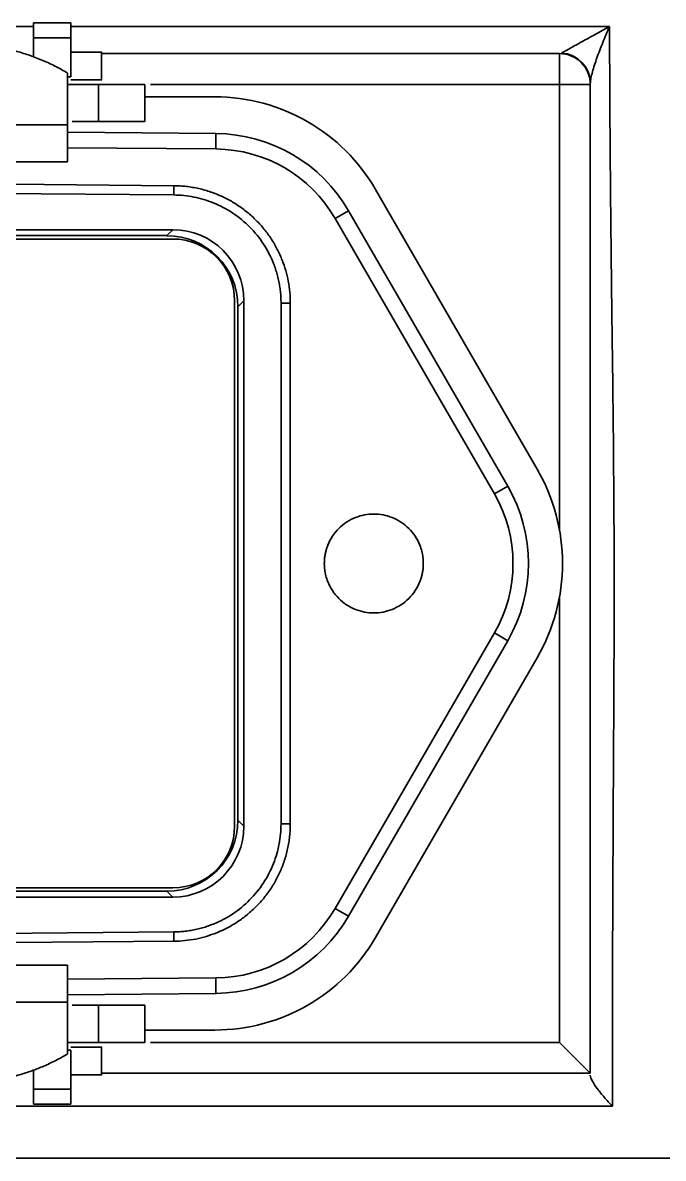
# Model space of a CAD drawing. Header units: millimetres. Extents: x 116 to 166, y 85 to 196.
# Drawn here: x 155.018 to 157.089, y 91.522 to 95.197 of the extents above; entities that cross this region are included whole.
import ezdxf

# ---------------------------------------------------------------- set-up
doc = ezdxf.new("R2010")
doc.units = ezdxf.units.MM
doc.layers.add('SLD-0', color=179, linetype='Continuous')

msp = doc.modelspace()

# ---------------------------------------------------------------- linework, layer by layer
at = {"layer": 'SLD-0', "color": 8, "linetype": 'Continuous', "lineweight": 35}
for p, q in [((154.8911, 95.1843), (155.0534, 95.1843)), ((155.1744, 95.1843), (156.9155, 95.1843)), ((155.1634, 95.0215), (155.1734, 95.0215)), ((156.7534, 94.9969), (155.4309, 94.9969)), ((156.7534, 93.5569), (156.7534, 94.9969)), ((155.1634, 94.7924), (155.6427, 94.7882)), ((156.7534, 91.8969), (156.7534, 93.3369)), ((155.6427, 92.1055), (155.1634, 92.1013)), ((155.4309, 91.8969), (156.7534, 91.8969)), ((155.1734, 91.8723), (155.1634, 91.8723)), ((156.9247, 91.6909), (154.3824, 91.6909))]:
    msp.add_line(p, q, dxfattribs=at)
at = {"layer": 'SLD-0', "color": 179, "linetype": 'Continuous', "lineweight": 35}
for p, q in [((155.1737, 95.1969), (155.0532, 95.1969)), ((155.1734, 95.1476), (155.0534, 95.1476)), ((155.0534, 95.0849), (155.0534, 95.1476)), ((155.1734, 95.0215), (155.1734, 95.1476)), ((155.2736, 95.1019), (155.1734, 95.1019)), ((155.2734, 95.0969), (156.7534, 95.0969)), ((156.7534, 94.9969), (156.7534, 95.0969)), ((155.1634, 95.0339), (155.1634, 94.8669)), ((155.1734, 95.0119), (155.2736, 95.0119)), ((155.1634, 94.9969), (155.2634, 94.9969)), ((155.2634, 94.9969), (155.2634, 94.8769)), ((155.4134, 94.9969), (155.4134, 94.8769)), ((156.7534, 94.9969), (156.8534, 94.9969)), ((156.8534, 94.9969), (156.8534, 91.7969)), ((155.4134, 94.9569), (155.6396, 94.9569)), ((155.1634, 94.8669), (155.1634, 94.7469)), ((155.1778, 94.8769), (155.2634, 94.8769)), ((155.1634, 94.8424), (155.6432, 94.8382)), ((154.9834, 94.674), (155.5067, 94.6694)), ((155.5067, 94.6694), (155.5065, 94.6394)), ((155.5065, 94.6394), (154.6534, 94.6469)), ((156.1592, 94.6569), (156.6817, 93.7519)), ((156.0718, 94.5882), (156.0285, 94.5632)), ((156.0285, 94.5632), (156.5431, 93.6719)), ((156.0718, 94.5882), (156.5864, 93.6969)), ((155.5034, 94.5269), (153.8034, 94.5269)), ((155.4842, 94.5077), (155.5034, 94.5269)), ((153.8034, 94.4969), (155.5034, 94.4969)), ((153.8226, 94.5077), (155.4842, 94.5077)), ((155.7034, 94.2969), (155.7034, 92.5969)), ((155.7334, 94.2969), (155.7142, 94.2777)), ((155.7142, 94.2777), (155.7142, 92.6161)), ((155.7334, 92.5969), (155.7334, 94.2969)), ((155.8534, 92.6043), (155.8534, 94.2894)), ((155.8834, 94.2894), (155.8534, 94.2894)), ((155.8834, 94.2894), (155.8834, 92.6043)), ((156.5864, 93.6969), (156.5431, 93.6719)), ((156.5431, 93.2219), (156.0285, 92.3305)), ((156.5864, 93.1969), (156.5431, 93.2219)), ((156.5864, 93.1969), (156.0718, 92.3055)), ((156.6817, 93.1419), (156.1592, 92.2369)), ((155.7142, 92.6161), (155.7334, 92.5969)), ((155.8834, 92.6043), (155.8534, 92.6043)), ((155.5034, 92.3969), (153.8034, 92.3969)), ((153.8034, 92.3669), (155.5034, 92.3669)), ((155.4842, 92.3861), (153.8226, 92.3861)), ((155.5034, 92.3669), (155.4842, 92.3861)), ((156.0718, 92.3055), (156.0285, 92.3305)), ((154.6534, 92.2469), (155.5065, 92.2543)), ((155.5067, 92.2243), (155.5065, 92.2543)), ((155.5067, 92.2243), (154.9834, 92.2197)), ((155.1634, 92.1469), (155.1634, 92.0269)), ((155.6432, 92.0555), (155.1634, 92.0513)), ((155.1634, 92.0269), (155.1634, 91.8598)), ((155.2634, 92.0169), (155.1778, 92.0169)), ((155.2634, 91.8969), (155.2634, 92.0169)), ((155.4134, 91.8969), (155.4134, 92.0169)), ((155.6396, 91.9369), (155.4134, 91.9369)), ((155.2634, 91.8969), (155.1634, 91.8969)), ((155.2736, 91.8819), (155.1734, 91.8819)), ((156.8534, 91.7969), (156.7534, 91.8969)), ((155.1734, 91.7461), (155.1734, 91.8723)), ((155.0534, 91.7461), (155.0534, 91.8088)), ((155.1734, 91.7919), (155.2736, 91.7919)), ((156.8534, 91.7969), (155.2734, 91.7969)), ((155.1734, 91.7461), (155.0534, 91.7461)), ((155.0532, 91.6969), (155.1737, 91.6969)), ((162.5534, 91.5219), (154.6534, 91.5219))]:
    msp.add_line(p, q, dxfattribs=at)
for centre, radius, start, end in [((156.7534, 94.9969), 0.1, 0, 90), ((156.7544, 95), 0.099, 0.4593, 86.5631), ((155.6396, 94.3569), 0.6, 30, 90), ((155.6388, 94.3382), 0.5, 30, 89.5), ((155.5034, 94.2969), 0.2, 0, 90), ((156.1534, 93.4469), 0.61, 330, 30), ((156.1534, 93.4469), 0.5, 330, 30), ((155.5034, 92.5969), 0.2, 270, 0), ((155.6388, 92.5555), 0.5, 270.5, 330), ((155.6396, 92.5369), 0.6, 270, 330)]:
    msp.add_arc(centre, radius, start, end, dxfattribs=at)
for centre, major_axis in [((155.5034, 94.2969), (0.1626, 0.1626)), ((155.4842, 94.2777), (0.1626, 0.1626)), ((155.4842, 92.6161), (0.1626, -0.1626)), ((155.5034, 92.5969), (0.1626, -0.1626))]:
    msp.add_ellipse(centre, major_axis=major_axis, ratio=0.999924, start_param=5.497825, end_param=7.068545, dxfattribs=at)
for points, knots in [([(155.0534, 95.1476), (155.0534, 95.1506), (155.0534, 95.1565), (155.0534, 95.1645), (155.0534, 95.1718), (155.0534, 95.1782), (155.0534, 95.1851), (155.0534, 95.1914), (155.0534, 95.196), (155.0534, 95.1966), (155.0534, 95.1969)], [0, 0, 0, 0, 0.101215, 0.200748, 0.299686, 0.399134, 0.500183, 0.667418, 0.832315, 1, 1, 1, 1]), ([(156.7604, 95.0988), (156.7631, 95.1004), (156.7672, 95.1027), (156.7767, 95.1079), (156.7821, 95.1109), (156.7995, 95.1204), (156.8124, 95.1276), (156.84, 95.1428), (156.8544, 95.1507), (156.8842, 95.1672), (156.8998, 95.1757), (156.9155, 95.1843)], [0, 0, 0, 0, 0.125, 0.125, 0.25, 0.25, 0.5, 0.5, 0.75, 0.75, 1, 1, 1, 1]), ([(156.8534, 95.0008), (156.8534, 95.0056), (156.8542, 95.0113), (156.8567, 95.0239), (156.8583, 95.0307), (156.8642, 95.0521), (156.8692, 95.0675), (156.8806, 95.0995), (156.8869, 95.116), (156.9005, 95.1497), (156.9078, 95.167), (156.9155, 95.1843)], [0, 0, 0, 0, 0.125, 0.125, 0.25, 0.25, 0.5, 0.5, 0.75, 0.75, 1, 1, 1, 1]), ([(156.9155, 95.1843), (156.9158, 95.0978), (156.9161, 95.0122), (156.9171, 94.8433), (156.9177, 94.7611), (156.9191, 94.6016), (156.9199, 94.5242), (156.9216, 94.3739), (156.9225, 94.3008), (156.9252, 94.0883), (156.9269, 93.9585), (156.9292, 93.7099), (156.93, 93.5912), (156.9305, 93.3518), (156.9303, 93.231), (156.9295, 93.0381), (156.9292, 92.9719), (156.9284, 92.8338), (156.928, 92.7619), (156.9268, 92.5362), (156.926, 92.3776), (156.9254, 92.1686), (156.9253, 92.1262), (156.9251, 92.0405), (156.925, 91.9971), (156.9248, 91.8668), (156.9247, 91.7791), (156.9247, 91.6909)], [0, 0, 0, 0, 0.0625, 0.0625, 0.125, 0.125, 0.1875, 0.1875, 0.25, 0.25, 0.375, 0.375, 0.5, 0.5, 0.625, 0.625, 0.6875, 0.6875, 0.75, 0.75, 0.875, 0.875, 0.90625, 0.90625, 0.9375, 0.9375, 1, 1, 1, 1]), ([(154.647, 95.101), (154.6538, 95.1029), (154.6674, 95.1068), (154.6883, 95.1117), (154.7094, 95.116), (154.7306, 95.1196), (154.7521, 95.1225), (154.7736, 95.1247), (154.7953, 95.1261), (154.8171, 95.1269), (154.839, 95.1269), (154.8609, 95.1262), (154.8828, 95.1247), (154.9124, 95.1217), (154.9496, 95.116), (154.994, 95.106), (155.0379, 95.0928), (155.0811, 95.0763), (155.1235, 95.0568), (155.15, 95.0416), (155.1634, 95.0339)], [0, 0, 0, 0, 0.041524, 0.082617, 0.123331, 0.163717, 0.203829, 0.24372, 0.283445, 0.32306, 0.362622, 0.402186, 0.441809, 0.481548, 0.563046, 0.645949, 0.730698, 0.817707, 0.907358, 1, 1, 1, 1]), ([(155.2634, 94.9969), (155.2672, 94.9969), (155.2748, 94.9969), (155.286, 94.9969), (155.2971, 94.9969), (155.308, 94.9969), (155.3247, 94.9969), (155.3464, 94.9969), (155.3702, 94.9969), (155.3897, 94.9969), (155.402, 94.9969), (155.4091, 94.9969), (155.4128, 94.9969), (155.4132, 94.9969), (155.4134, 94.9969)], [0, 0, 0, 0, 0.048349, 0.096267, 0.144028, 0.191909, 0.240183, 0.370002, 0.500048, 0.629867, 0.759913, 0.840005, 0.919607, 1, 1, 1, 1]), ([(154.7634, 94.8669), (154.7698, 94.8669), (154.7824, 94.8669), (154.8012, 94.8669), (154.8199, 94.8669), (154.8384, 94.8669), (154.8568, 94.8669), (154.8749, 94.8669), (154.8929, 94.8669), (154.9174, 94.8669), (154.9477, 94.8669), (154.9829, 94.8669), (155.0161, 94.8669), (155.0468, 94.8669), (155.0745, 94.8669), (155.0986, 94.8669), (155.1192, 94.8669), (155.1356, 94.8669), (155.1482, 94.8669), (155.1569, 94.8669), (155.1624, 94.8669), (155.1631, 94.8669), (155.1634, 94.8669)], [0, 0, 0, 0, 0.03025, 0.060297, 0.090206, 0.120045, 0.149881, 0.179782, 0.209815, 0.240046, 0.304316, 0.368671, 0.434309, 0.500032, 0.56567, 0.631394, 0.695664, 0.760019, 0.820236, 0.879946, 0.939688, 1, 1, 1, 1]), ([(155.6432, 94.8382), (155.6431, 94.8382), (155.6431, 94.8328), (155.6429, 94.8143), (155.6428, 94.8013), (155.6427, 94.7882)], [0, 0, 0, 0, 0.5, 0.5, 1, 1, 1, 1]), ([(155.1634, 94.7469), (155.1633, 94.7469), (155.1632, 94.7469), (155.1618, 94.7469), (155.1596, 94.7469), (155.1565, 94.7469), (155.1526, 94.7469), (155.1478, 94.7469), (155.142, 94.7469), (155.133, 94.7469), (155.1192, 94.7469), (155.0987, 94.7469), (155.0745, 94.7469), (155.0468, 94.7469), (155.0161, 94.7469), (154.9829, 94.7469), (154.9478, 94.7469), (154.9117, 94.7469), (154.8752, 94.7469), (154.8385, 94.7469), (154.8012, 94.7469), (154.7761, 94.7469), (154.7634, 94.7469)], [0, 0, 0, 0, 0.03025, 0.060297, 0.090206, 0.120045, 0.149881, 0.179782, 0.209815, 0.240046, 0.304316, 0.368671, 0.434309, 0.500032, 0.56567, 0.631394, 0.695664, 0.760019, 0.820236, 0.879946, 0.939688, 1, 1, 1, 1]), ([(155.5067, 94.6694), (155.5136, 94.6693), (155.5272, 94.6689), (155.5475, 94.6671), (155.5676, 94.6642), (155.5875, 94.6603), (155.6072, 94.6552), (155.6266, 94.6491), (155.6513, 94.6399), (155.6806, 94.6263), (155.7137, 94.6067), (155.7449, 94.5837), (155.7738, 94.5574), (155.7998, 94.5284), (155.8225, 94.497), (155.8419, 94.4637), (155.8573, 94.4296), (155.8691, 94.3951), (155.8773, 94.3604), (155.8825, 94.3251), (155.8831, 94.3014), (155.8834, 94.2894)], [0, 0, 0, 0, 0.0345674, 0.0688834, 0.103046, 0.1371549, 0.1713099, 0.2056106, 0.2401552, 0.3044034, 0.3687406, 0.4343392, 0.5000286, 0.5656272, 0.6313166, 0.6955648, 0.759902, 0.820143, 0.8798836, 0.9396581, 1, 1, 1, 1]), ([(155.8534, 94.2894), (155.8533, 94.2957), (155.8531, 94.3083), (155.8516, 94.327), (155.8491, 94.3455), (155.8456, 94.3639), (155.8412, 94.382), (155.8357, 94.4), (155.8233, 94.434), (155.7987, 94.4821), (155.7537, 94.5375), (155.6986, 94.583), (155.6466, 94.6102), (155.6036, 94.6254), (155.5718, 94.6332), (155.5394, 94.6383), (155.5175, 94.639), (155.5065, 94.6394)], [0, 0, 0, 0, 0.03459, 0.068927, 0.103111, 0.137241, 0.171417, 0.205738, 0.240303, 0.370117, 0.500028, 0.629842, 0.759754, 0.820028, 0.879804, 0.939617, 1, 1, 1, 1]), ([(155.9934, 93.4469), (155.9935, 93.4509), (155.9937, 93.459), (155.9951, 93.471), (155.9973, 93.4828), (156.0005, 93.4944), (156.0068, 93.5123), (156.0187, 93.5354), (156.0395, 93.5608), (156.0649, 93.5816), (156.1022, 93.6009), (156.1534, 93.6108), (156.2046, 93.6009), (156.2419, 93.5816), (156.2673, 93.5608), (156.2881, 93.5354), (156.3013, 93.5099), (156.3088, 93.4868), (156.3127, 93.467), (156.3132, 93.4536), (156.3134, 93.4469)], [0, 0, 0, 0, 0.024205, 0.048196, 0.072108, 0.096081, 0.120251, 0.18525, 0.250356, 0.315356, 0.380462, 0.500024, 0.619586, 0.684586, 0.749692, 0.814691, 0.879797, 0.919901, 0.959755, 1, 1, 1, 1]), ([(156.3134, 93.4469), (156.3133, 93.4428), (156.3132, 93.4348), (156.3118, 93.4228), (156.3095, 93.411), (156.3064, 93.3993), (156.3001, 93.3815), (156.2881, 93.3584), (156.2673, 93.333), (156.2419, 93.3122), (156.2046, 93.2929), (156.1534, 93.283), (156.1023, 93.2929), (156.065, 93.3121), (156.0395, 93.333), (156.0187, 93.3584), (156.0056, 93.3838), (155.9981, 93.4069), (155.9941, 93.4267), (155.9937, 93.4401), (155.9934, 93.4469)], [0, 0, 0, 0, 0.0242053, 0.0481957, 0.0721082, 0.0960809, 0.1202512, 0.1852504, 0.2503565, 0.3153557, 0.3804618, 0.5000241, 0.6195864, 0.6845856, 0.7496917, 0.8146909, 0.879797, 0.9199008, 0.9597549, 1, 1, 1, 1]), ([(155.5065, 92.2543), (155.5128, 92.2545), (155.5253, 92.2548), (155.544, 92.2565), (155.5625, 92.2591), (155.5809, 92.2628), (155.599, 92.2674), (155.6169, 92.273), (155.6508, 92.2857), (155.6986, 92.3107), (155.7536, 92.3562), (155.7987, 92.4116), (155.8255, 92.4639), (155.8402, 92.507), (155.8478, 92.5389), (155.8526, 92.5714), (155.8531, 92.5933), (155.8534, 92.6043)], [0, 0, 0, 0, 0.03459, 0.068927, 0.103111, 0.137241, 0.171417, 0.205738, 0.240303, 0.370117, 0.500028, 0.629842, 0.759754, 0.820028, 0.879804, 0.939617, 1, 1, 1, 1]), ([(155.8834, 92.6043), (155.8833, 92.5975), (155.8831, 92.5838), (155.8814, 92.5635), (155.8788, 92.5434), (155.875, 92.5235), (155.8701, 92.5038), (155.8642, 92.4843), (155.8552, 92.4595), (155.8419, 92.4301), (155.8225, 92.3968), (155.7998, 92.3654), (155.7738, 92.3363), (155.7449, 92.31), (155.7137, 92.287), (155.6806, 92.2674), (155.6467, 92.2517), (155.6122, 92.2396), (155.5777, 92.231), (155.5424, 92.2256), (155.5187, 92.2247), (155.5067, 92.2243)], [0, 0, 0, 0, 0.0345674, 0.0688834, 0.103046, 0.1371549, 0.1713099, 0.2056106, 0.2401552, 0.3044034, 0.3687406, 0.4343392, 0.5000286, 0.5656272, 0.6313166, 0.6955648, 0.759902, 0.820143, 0.8798836, 0.9396581, 1, 1, 1, 1]), ([(154.7634, 92.1469), (154.7698, 92.1469), (154.7824, 92.1469), (154.8012, 92.1469), (154.8199, 92.1469), (154.8384, 92.1469), (154.8568, 92.1469), (154.8749, 92.1469), (154.8929, 92.1469), (154.9174, 92.1469), (154.9477, 92.1469), (154.9829, 92.1469), (155.0161, 92.1469), (155.0468, 92.1469), (155.0745, 92.1469), (155.0986, 92.1469), (155.1192, 92.1469), (155.1356, 92.1469), (155.1482, 92.1469), (155.1569, 92.1469), (155.1624, 92.1469), (155.1631, 92.1469), (155.1634, 92.1469)], [0, 0, 0, 0, 0.03025, 0.060297, 0.090206, 0.120045, 0.149881, 0.179782, 0.209815, 0.240046, 0.304316, 0.368671, 0.434309, 0.500032, 0.56567, 0.631394, 0.695664, 0.760019, 0.820236, 0.879946, 0.939688, 1, 1, 1, 1]), ([(155.6432, 92.0555), (155.6431, 92.0555), (155.6431, 92.0609), (155.6429, 92.0794), (155.6428, 92.0924), (155.6427, 92.1055)], [0, 0, 0, 0, 0.5, 0.5, 1, 1, 1, 1]), ([(155.1634, 92.0269), (155.1633, 92.0269), (155.1632, 92.0269), (155.1618, 92.0269), (155.1596, 92.0269), (155.1565, 92.0269), (155.1526, 92.0269), (155.1478, 92.0269), (155.142, 92.0269), (155.133, 92.0269), (155.1192, 92.0269), (155.0987, 92.0269), (155.0745, 92.0269), (155.0468, 92.0269), (155.0161, 92.0269), (154.9829, 92.0269), (154.9478, 92.0269), (154.9117, 92.0269), (154.8752, 92.0269), (154.8385, 92.0269), (154.8012, 92.0269), (154.7761, 92.0269), (154.7634, 92.0269)], [0, 0, 0, 0, 0.03025, 0.060297, 0.090206, 0.120045, 0.149881, 0.179782, 0.209815, 0.240046, 0.304316, 0.368671, 0.434309, 0.500032, 0.56567, 0.631394, 0.695664, 0.760019, 0.820236, 0.879946, 0.939688, 1, 1, 1, 1]), ([(155.4134, 91.8969), (155.4133, 91.8969), (155.4132, 91.8969), (155.4119, 91.8969), (155.4098, 91.8969), (155.4068, 91.8969), (155.4009, 91.8969), (155.3897, 91.8969), (155.3702, 91.8969), (155.3464, 91.8969), (155.3225, 91.8969), (155.3009, 91.8969), (155.2823, 91.8969), (155.2697, 91.8969), (155.2634, 91.8969)], [0, 0, 0, 0, 0.048349, 0.096267, 0.144028, 0.191909, 0.240183, 0.370002, 0.500048, 0.629867, 0.759913, 0.840005, 0.919607, 1, 1, 1, 1]), ([(155.1634, 91.8598), (155.1572, 91.8562), (155.1449, 91.8489), (155.1258, 91.8388), (155.1065, 91.8292), (155.087, 91.8204), (155.0673, 91.8122), (155.0474, 91.8047), (155.0273, 91.7979), (155.0071, 91.7918), (154.9867, 91.7863), (154.9663, 91.7815), (154.9458, 91.7774), (154.9253, 91.774), (154.8989, 91.7705), (154.8666, 91.7676), (154.8287, 91.7665), (154.7912, 91.7676), (154.7544, 91.7707), (154.7179, 91.776), (154.6818, 91.7832), (154.6587, 91.7895), (154.647, 91.7927)], [0, 0, 0, 0, 0.043157, 0.08564, 0.12748, 0.16871, 0.209366, 0.249484, 0.289101, 0.328256, 0.36699, 0.405345, 0.443364, 0.481091, 0.518571, 0.587692, 0.65656, 0.723893, 0.791633, 0.860055, 0.929425, 1, 1, 1, 1]), ([(156.8534, 91.7904), (156.8534, 91.7858), (156.8559, 91.7792), (156.8642, 91.7641), (156.8698, 91.7556), (156.8831, 91.7377), (156.8905, 91.7286), (156.9068, 91.7099), (156.9156, 91.7003), (156.9247, 91.6909)], [0, 0, 0, 0, 0.25, 0.25, 0.5, 0.5, 0.75, 0.75, 1, 1, 1, 1]), ([(155.0534, 91.6969), (155.0534, 91.697), (155.0534, 91.6972), (155.0534, 91.6988), (155.0534, 91.7014), (155.0534, 91.7052), (155.0534, 91.7109), (155.0534, 91.7195), (155.0534, 91.7316), (155.0534, 91.7412), (155.0534, 91.7461)], [0, 0, 0, 0, 0.100982, 0.200392, 0.299328, 0.398902, 0.500206, 0.667318, 0.83221, 1, 1, 1, 1])]:
    msp.add_open_spline(points, degree=3, knots=knots, dxfattribs=at)
for points, degree in [([(155.1734, 95.1837), (155.1734, 95.1923), (155.1734, 95.1969)], 2), ([(155.1734, 95.1476), (155.1734, 95.1625), (155.1734, 95.1751), (155.1734, 95.1837)], 3), ([(155.2734, 95.0887), (155.2734, 95.097), (155.2734, 95.1019)], 2), ([(155.2734, 95.0569), (155.2734, 95.0686), (155.2734, 95.0804), (155.2734, 95.0887)], 3), ([(155.2734, 95.025), (155.2734, 95.0334), (155.2734, 95.0451), (155.2734, 95.0569)], 3), ([(155.2734, 95.0119), (155.2734, 95.0167), (155.2734, 95.025)], 2), ([(155.2634, 94.8769), (155.2831, 94.8769), (155.3027, 94.8769), (155.3208, 94.8769)], 3), ([(155.3208, 94.8769), (155.339, 94.8769), (155.3556, 94.8769), (155.3695, 94.8769)], 3), ([(155.3695, 94.8769), (155.3834, 94.8769), (155.3945, 94.8769), (155.402, 94.8769)], 3), ([(155.402, 94.8769), (155.4095, 94.8769), (155.4134, 94.8769)], 2), ([(155.6427, 94.7882), (155.802, 94.7868), (155.9488, 94.7013), (156.0285, 94.5632)], 3), ([(156.5431, 93.6719), (156.6235, 93.5327), (156.6235, 93.3611), (156.5431, 93.2219)], 3), ([(156.0285, 92.3305), (155.9488, 92.1925), (155.802, 92.1069), (155.6427, 92.1055)], 3), ([(155.3208, 92.0169), (155.3027, 92.0169), (155.2831, 92.0169), (155.2634, 92.0169)], 3), ([(155.3695, 92.0169), (155.3556, 92.0169), (155.339, 92.0169), (155.3208, 92.0169)], 3), ([(155.402, 92.0169), (155.3945, 92.0169), (155.3834, 92.0169), (155.3695, 92.0169)], 3), ([(155.4134, 92.0169), (155.4095, 92.0169), (155.402, 92.0169)], 2), ([(155.2734, 91.8687), (155.2734, 91.877), (155.2734, 91.8819)], 2), ([(155.2734, 91.8369), (155.2734, 91.8486), (155.2734, 91.8604), (155.2734, 91.8687)], 3), ([(155.2734, 91.805), (155.2734, 91.8134), (155.2734, 91.8251), (155.2734, 91.8369)], 3), ([(155.2734, 91.7919), (155.2734, 91.7967), (155.2734, 91.805)], 2), ([(155.1734, 91.71), (155.1734, 91.7186), (155.1734, 91.7312), (155.1734, 91.7461)], 3), ([(155.1734, 91.6969), (155.1734, 91.7015), (155.1734, 91.71)], 2)]:
    msp.add_open_spline(points, degree=degree, dxfattribs=at)

doc.saveas('drawing.dxf')
